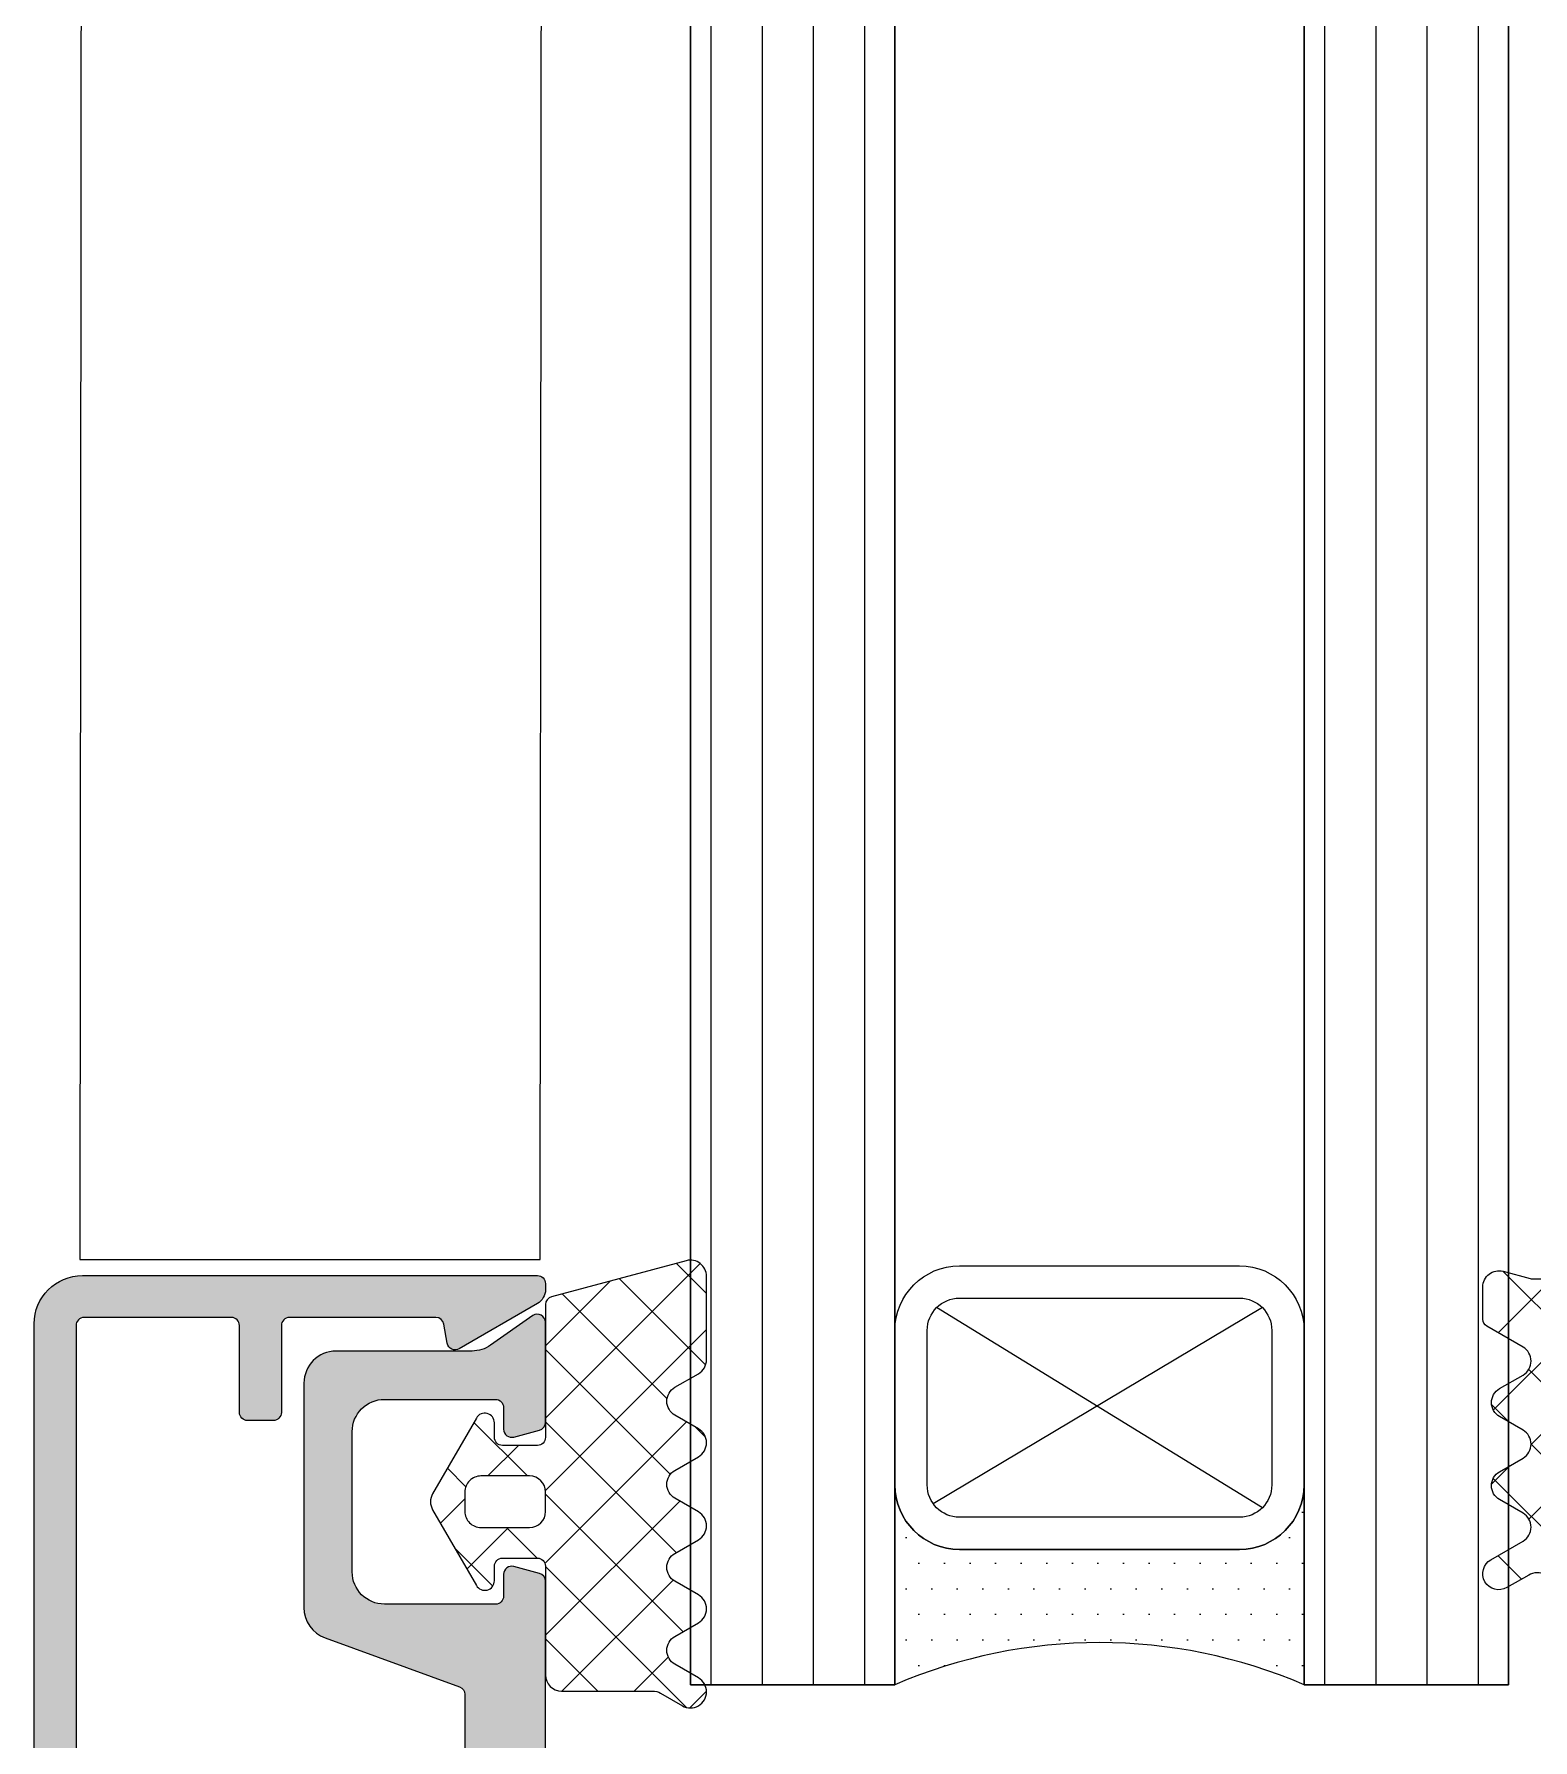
# Model space of a CAD drawing. Header units: millimetres. Extents: x -17234 to -8874, y -2869 to 1211.
# Drawn here: x -12219.4 to -12172.8, y -633 to -580 of the extents above; entities that cross this region are included whole.
import ezdxf

# ---------------------------------------------------------------- set-up
doc = ezdxf.new("R2010")
doc.units = ezdxf.units.MM
doc.linetypes.add('ACAD_ISO07W100', pattern=[3, 0, -3])
doc.layers.get('Defpoints').update_dxf_attribs({"linetype": 'ACAD_ISO07W100', "true_color": 0x105689})
for name, color, linetype in [('Gasket EPDM', 32, 'Continuous'), ('Gasket Silicone', 20, 'Continuous'), ('Glass', 4, 'Continuous'), ('Profile', 1, 'Continuous'), ('Profile View', 9, 'Continuous')]:
    doc.layers.add(name, color=color, linetype=linetype)

# ---------------------------------------------------------------- blocks, each defined once
blk = doc.blocks.new('*U81')
at = {"layer": 'Glass', "ltscale": 0.5}
h = blk.add_hatch(dxfattribs=at)
h.set_pattern_fill('ANSI31', color=5, scale=0.5, angle=45)
h.set_pattern_definition([(90, (0, 112.6028791453946), (-1.5875, 3.33066907387547e-16), [])])
h.paths.add_polyline_path([(0, 187.6028791453946), (6.349999999999909, 187.6028791453946), (6.349999999999909, 0), (0, 0)])
h.paths.add_polyline_path([(25.39999999999986, 0), (19.04999999999995, 0), (19.04999999999995, 187.6028791453946), (25.39999999999986, 187.6028791453946)])
at = {"layer": 'Glass'}
h = blk.add_hatch(dxfattribs=at)
h.set_pattern_fill('DOTS', color=9, scale=0.5)
h.set_pattern_definition([(0, (-1613.788650515187, -1630.791331682484), (0.396875, 0.79375), [0, -0.79375])])
h.paths.add_polyline_path([(17.04999999999995, 4.199999999999999), (8.349999999999909, 4.199999999999999, -0.414213562373095), (6.349999999999909, 6.199999999999998), (6.349999999999909, -1.77635683940025e-15, -0.2058701850370426), (19.04999999999995, -1.77635683940025e-15), (19.04999999999995, 6.199999999999999, -0.4142135623730951)])
at = {"layer": 'Defpoints', "linetype": 'ByBlock', "ltscale": 0.5}
for points in [[(0, 187.6028791453946), (6.349999999999909, 187.6028791453946), (6.349999999999909, 0), (0, 0)], [(25.39999999999986, 0), (19.04999999999995, 0), (19.04999999999995, 187.6028791453946), (25.39999999999986, 187.6028791453946)]]:
    blk.add_lwpolyline(points, close=True, dxfattribs=at)
at = {"layer": 'Glass'}
for points in [[(0, 187.6028791453946), (0, 0), (6.349999999999909, 0), (6.349999999999909, 187.6028791453946)], [(19.04999999999995, 187.6028791453946), (19.04999999999995, 0), (25.39999999999986, 0), (25.39999999999986, 187.6028791453946)]]:
    blk.add_lwpolyline(points, dxfattribs=at)
at = {"layer": 'Glass', "color": 3}
for points in [[(19.04999999999995, 6.199999999999999), (19.04999999999995, 11, 0.4142135623730951), (17.04999999999995, 13), (8.349999999999909, 13, 0.4142135623730951), (6.349999999999909, 11), (6.349999999999909, 6.199999999999999, 0.4142135623730951), (8.349999999999909, 4.199999999999999), (17.04999999999995, 4.199999999999999, 0.4142135623730951)], [(18.04999999999995, 6.199999999999999), (18.04999999999995, 11, 0.414213562373095), (17.04999999999995, 12), (8.349999999999909, 12, 0.414213562373095), (7.349999999999909, 11), (7.349999999999909, 6.199999999999999, 0.414213562373095), (8.349999999999909, 5.199999999999999), (17.04999999999995, 5.199999999999999, 0.414213562373095)]]:
    blk.add_lwpolyline(points, format="xyb", close=True, dxfattribs=at)
at = {"layer": 'Glass', "color": 9}
for points in [[(7.64289321881347, 5.49289321881356), (17.75710678118639, 11.70710678118667)], [(7.64289321881347, 11.70710678118644), (17.86423487550928, 5.619464413231707)]]:
    blk.add_lwpolyline(points, dxfattribs=at)
blk.add_lwpolyline([(6.349999999999909, 0, -0.2058701850370426), (19.04999999999995, 0), (19.04999999999995, 6.199999999999999, -0.4142135623730951), (17.04999999999995, 4.199999999999999), (8.349999999999909, 4.199999999999999, -0.4142135623730951), (6.349999999999909, 6.199999999999998)], format="xyb", close=True, dxfattribs=at)
blk = doc.blocks.new('EGG - 01')
at = {"layer": 'Gasket EPDM', "ltscale": 0.5}
h = blk.add_hatch(dxfattribs=at)
h.set_pattern_fill('ANSI37', color=5, scale=0.5, style=0)
h.set_pattern_definition([(45, (16931.76398021643, 552.2421061978254), (-1.122532015133644, 1.122532015133644), []), (135, (16931.76398021643, 552.2421061978254), (-1.122532015133644, -1.122532015133644), [])])
edge = h.paths.add_edge_path()
edge.add_arc((7.003679740504693, -0.746193317245968), 0.4999999999998441, 299.9999999999973, 420.0000000000027)
edge.add_line((7.253679740504595, -0.3131806153538719), (6.521628932947351, 0.1094691154501106))
edge.add_arc((6.77162893294786, 0.5424818173420363), 0.5000000000000001, 120.0000000000673, 239.9999999999327, ccw=False)
edge.add_line((6.521628932947351, 0.9754945192339619), (7.253679740504595, 1.398144250037944))
edge.add_arc((7.00367974050448, 1.831156951930097), 0.4999999999999998, 300.0000000000152, 419.9999999999848)
edge.add_line((7.253679740504595, 2.26416965382225), (6.521628932947351, 2.686819384626006))
edge.add_arc((6.77162893294786, 3.119832086517931), 0.5000000000000001, 120.0000000000673, 239.9999999999327, ccw=False)
edge.add_line((6.521628932947351, 3.552844788409857), (7.25367974051187, 3.975494519217818))
edge.add_arc((7.00367974051187, 4.408507221110038), 0.5000000000000002, 299.9999999999999, 359.9999999999793)
edge.add_line((7.50367974051187, 4.408507221109858), (7.50367974051187, 7.001122055274095))
edge.add_arc((7.003679740510961, 7.001122055273398), 0.5000000000009095, 7.989553359821821e-11, 105.0000000000745)
edge.add_line((6.874270217958838, 7.484084968418642), (2.688974979217164, 6.362638489112896))
edge.add_arc((2.753679740493602, 6.121157032540927), 0.249999999999921, 105.0000000001964, 180.0000000002782)
edge.add_line((2.503679740493681, 6.121157032539713), (2.503679740493681, 1.999999999999318))
edge.add_arc((2.253679740491407, 2.000000000000682), 0.2500000000022737, 269.99999999968736, 359.99999999968736, ccw=False)
edge.add_line((2.253679740490043, 1.749999999998408), (1.167927419020998, 1.749999999998408))
edge.add_arc((1.167927419020998, 1.999999999998408), 0.25, 180, 270, ccw=False)
edge.add_line((0.9179274190209981, 1.999999999998408), (0.9179274190209981, 2.449999999998681))
edge.add_arc((0.6179274190208797, 2.449999999998458), 0.3000000000001184, 4.257702533584149e-11, 149.9999999999438)
edge.add_line((0.3581197978855926, 2.599999999998772), (-0.9986533347109798, 0.2499999999984084))
edge.add_arc((-0.5656406328201353, -6.821210263296962e-13), 0.4999999999983546, 150.0000000000115, 209.9999999999885)
edge.add_line((-0.9986533347109798, -0.2499999999997726), (0.3581197978855926, -2.600000000001955))
edge.add_arc((0.6179274190208797, -2.450000000001642), 0.3000000000001184, 210.0000000000561, 359.9999999999574)
edge.add_line((0.9179274190209981, -2.450000000001864), (0.9179274190209981, -2.000000000001592))
edge.add_arc((1.167927419020998, -2.000000000001592), 0.25, 90, 180, ccw=False)
edge.add_line((1.167927419020998, -1.750000000001592), (2.253679740490043, -1.750000000001592))
edge.add_arc((2.253679740491748, -2.000000000003524), 0.2500000000019327, 3.3867308957269415e-10, 90.00000000039091, ccw=False)
edge.add_line((2.503679740493681, -2.000000000002046), (2.503679740493681, -5.37645785702091))
edge.add_arc((3.003679740493681, -5.37645785702091), 0.5, 180, 270)
edge.add_line((3.003679740493681, -5.87645785702091), (5.827380753220496, -5.87645785702091))
edge.add_arc((5.827380753220381, -6.37645785702091), 0.5, 59.99999999998482, 89.99999999998693, ccw=False)
edge.add_line((6.077380753220496, -5.943445155128757), (6.753679740504595, -6.333906557489399))
edge.add_arc((7.003679740504595, -5.900893855597587), 0.4999999999996472, 239.9999999999766, 419.9999999999766)
edge.add_line((7.253679740504595, -5.467881153705775), (6.521628932947351, -5.045231422901793))
edge.add_arc((6.77162893294786, -4.612218721009867), 0.5000000000000001, 120.0000000000673, 239.9999999999327, ccw=False)
edge.add_line((6.521628932947351, -4.179206019117942), (7.253679740504595, -3.756556288313959))
edge.add_arc((7.00367974050448, -3.323543586421806), 0.4999999999999998, 300.0000000000152, 419.9999999999848)
edge.add_line((7.253679740504595, -2.890530884529653), (6.521628932947351, -2.467881153725898))
edge.add_arc((6.77162893294786, -2.034868451833972), 0.5000000000000001, 120.0000000000673, 239.9999999999327, ccw=False)
edge.add_line((6.521628932947351, -1.601855749942047), (7.253679740504595, -1.179206019138064))
edge = h.paths.add_edge_path(flags=16)
edge.add_arc((0.4999999999998689, -0.3000018669307739), 0.4999999999998689, 179.999999999985, 270.000000000015)
edge.add_line((0.5, -0.8000018669306428), (2.009099999995669, -0.8000018669288238))
edge.add_arc((2.009099999995215, -0.3000018669283691), 0.5000000000004547, 270.0000000000521, 359.9999999997916)
edge.add_line((2.509099999995669, -0.300001866930188), (2.509099999995669, 0.300001866930188))
edge.add_arc((2.009099999996124, 0.3000018669292785), 0.4999999999995453, 1.042204158022913e-10, 90.00000000005213)
edge.add_line((2.009099999995669, 0.8000018669288238), (0.5, 0.8000018669306428))
edge.add_arc((0.4999999999998689, 0.3000018669307739), 0.4999999999998689, 89.99999999998498, 180.000000000015)
edge.add_line((0, 0.3000018669306428), (0, -0.3000018669306428))
for points in [[(7.253679740504595, -1.179206019138064, 0.5773502691896574), (7.253679740504595, -0.3131806153538719), (6.521628932947351, 0.1094691154501106, -0.5773502691888426), (6.521628932947351, 0.9754945192339619), (7.253679740504595, 1.398144250037944, 0.577350269189449), (7.253679740504595, 2.26416965382225), (6.521628932947351, 2.686819384626006, -0.5773502691888426), (6.521628932947351, 3.552844788409857), (7.25367974051187, 3.975494519217818, 0.2679491924310263), (7.50367974051187, 4.408507221109858), (7.50367974051187, 7.001122055274095, 0.4931454260312742), (6.874270217958838, 7.484084968418642), (2.688974979217164, 6.362638489112896, 0.3394542588637746), (2.503679740493681, 6.121157032539713), (2.503679740493681, 1.999999999999318, -0.414213562373095), (2.253679740490043, 1.749999999998408), (1.167927419020998, 1.749999999998408, -0.4142135623730951), (0.9179274190209981, 1.999999999998408), (0.9179274190209981, 2.449999999998681, 0.7673269879782757), (0.3581197978855926, 2.599999999998772), (-0.9986533347109798, 0.2499999999984084, 0.2679491924310153), (-0.9986533347109798, -0.2499999999997726), (0.3581197978855926, -2.600000000001955, 0.7673269879782757), (0.9179274190209981, -2.450000000001864), (0.9179274190209981, -2.000000000001592, -0.4142135623730951), (1.167927419020998, -1.750000000001592), (2.253679740490043, -1.750000000001592, -0.4142135623733614), (2.503679740493681, -2.000000000002046), (2.503679740493681, -5.37645785702091, 0.414213562373095), (3.003679740493681, -5.87645785702091), (5.827380753220496, -5.87645785702091, -0.1316524975874049), (6.077380753220496, -5.943445155128757), (6.753679740504595, -6.333906557489399, 1), (7.253679740504595, -5.467881153705775), (6.521628932947351, -5.045231422901793, -0.5773502691888426), (6.521628932947351, -4.179206019117942), (7.253679740504595, -3.756556288313959, 0.577350269189449), (7.253679740504595, -2.890530884529653), (6.521628932947351, -2.467881153725898, -0.5773502691888426), (6.521628932947351, -1.601855749942047)], [(0, -0.3000018669306428, 0.4142135623732486), (0.5, -0.8000018669306428), (2.009099999995669, -0.8000018669288238, 0.4142135623717632), (2.509099999995669, -0.300001866930188), (2.509099999995669, 0.300001866930188, 0.4142135623728287), (2.009099999995669, 0.8000018669288238), (0.5, 0.8000018669306428, 0.4142135623732486), (0, 0.3000018669306428)]]:
    blk.add_lwpolyline(points, format="xyb", close=True, dxfattribs=at)
blk = doc.blocks.new('GG - 01')
at = {"layer": 'Gasket EPDM', "ltscale": 0.5}
h = blk.add_hatch(dxfattribs=at)
h.set_pattern_fill('ANSI37', color=5, scale=0.5, style=0)
h.set_pattern_definition([(45, (16923.13597728441, 487.5036104391235), (-1.122532015133644, 1.122532015133644), []), (135, (16923.13597728441, 487.5036104391235), (-1.122532015133644, -1.122532015133644), [])])
edge = h.paths.add_edge_path(flags=16)
edge.add_arc((-2.456698961395585, -4.827477994350676), 0.999999999999698, -90.00000000001728, 1.7280399333685637e-11, ccw=False)
edge.add_line((-2.456698961395887, -5.827477994350375), (-4.465798961398832, -5.827477994349238))
edge.add_arc((-4.465798961398537, -4.827477994348943), 1.000000000000295, 180.0000000000169, 269.9999999999831, ccw=False)
edge.add_line((-5.465798961398832, -4.827477994349238), (-5.465798961398832, -3.800001866927573))
edge.add_arc((-4.465798961398537, -3.800001866927868), 1.000000000000295, 90.00000000001688, 179.9999999999831, ccw=False)
edge.add_line((-4.465798961398832, -2.800001866927573), (-2.456698961395887, -2.800001866926436))
edge.add_arc((-2.456698961395585, -3.800001866926134), 0.999999999999698, -1.7280399333685637e-11, 90.00000000001728, ccw=False)
edge.add_line((-1.456698961395887, -3.800001866926436), (-1.456698961395887, -4.827477994350375))
edge = h.paths.add_edge_path()
edge.add_arc((-8.000000000000213, -7.458536453019235), 0.4999999999999999, 300.0000000000282, 419.9999999999718)
edge.add_line((-7.75, -7.025523751127139), (-8.482050807557243, -6.602874020323156))
edge.add_arc((-8.232050807556735, -6.169861318431231), 0.4999999999999997, 120.00000000006719, 239.9999999999328, ccw=False)
edge.add_line((-8.482050807557243, -5.736848616539305), (-7.75, -5.314198885735323))
edge.add_arc((-8.000000000000115, -4.88118618384317), 0.5000000000000003, 300.0000000000152, 419.9999999999848)
edge.add_line((-7.75, -4.448173481951017), (-8.482050807557243, -4.025523751147261))
edge.add_arc((-8.232050807556735, -3.592511049255336), 0.4999999999999997, 120.00000000006719, 239.9999999999328, ccw=False)
edge.add_line((-8.482050807557243, -3.15949834736341), (-7.75, -2.736848616559428))
edge.add_arc((-8.00000000000031, -2.303835914667388), 0.4999999999999996, 300.0000000000412, 419.9999999999588)
edge.add_line((-7.75, -1.870823212775349), (-8.874999999989086, -1.221304159940132))
edge.add_arc((-8.749999999989212, -1.004797808994095), 0.249999999999874, 180.0000000006814, 240.0000000000167, ccw=False)
edge.add_line((-8.999999999989086, -1.004797808997068), (-9, 0.0003111022266466534))
edge.add_arc((-8.499999999999089, 0.0003111022268556529), 0.5000000000009113, 74.99999999992588, 179.9999999999197, ccw=False)
edge.add_line((-8.370590477446967, 0.4832740153721033), (-7.531791636873095, 0.2585185434287496))
edge.add_arc((-7.467086875598413, 0.4999999999906641), 0.2499999999897547, 254.999999999596, 269.9999999995868)
edge.add_line((-7.467086875600216, 0.2500000000009095), (-1.90517973669921, 0.2500000000009095))
edge.add_arc((-1.90517973669921, 9.09508579560736e-13), 0.25, 0, 90, ccw=False)
edge.add_line((-1.65517973669921, 9.094947017729282e-13), (-1.65517973669921, -1.355333104784677))
edge.add_arc((-1.555179736698301, -1.355333104786262), 0.1000000000009096, 179.9999999990918, 350.0000000009825)
edge.add_line((-1.456698961395887, -1.372697922551424), (-1.24342759702995, -0.16317591116524))
edge.add_arc((-0.7510237205223182, -0.2500000000009916), 0.500000000001901, 89.99999999980389, 169.9999999997724, ccw=False)
edge.add_line((-0.7510237205206067, 0.2500000000009095), (-0.249999999992724, 0.2500000000009095))
edge.add_arc((-0.2499999999972147, 3.694822225952521e-12), 0.2499999999972147, -8.46796410769457e-10, 89.9999999989708, ccw=False)
edge.add_line((0, 0), (0, -2.248338335070002))
edge.add_arc((0.25, -2.248338335070002), 0.25, 180, 270)
edge.add_line((0.25, -2.498338335070002), (1.202190357260406, -2.498338335070002))
edge.add_arc((1.203502841082234, -2.240432973307411), 0.2579087013647964, 269.7084235318334, 358.243507031785)
edge.add_line((1.461290357256075, -2.248338335070002), (1.461290357256075, -1.79833833506973))
edge.add_arc((1.761290357258013, -1.79833833507044), 0.3000000000019374, 29.99999999996311, 179.9999999998644, ccw=False)
edge.add_line((2.021097978395119, -1.648338335069639), (3.119023930419644, -3.550001866927232))
edge.add_arc((2.686011228527425, -3.800001866927232), 0.4999999999999999, -30.000000000000114, 30.000000000000114, ccw=False)
edge.add_line((3.119023930419644, -4.050001866927232), (2.021097978395119, -5.951665398784371))
edge.add_arc((1.761290357258013, -5.80166539878357), 0.3000000000019375, 180.0000000001357, 330.0000000000369, ccw=False)
edge.add_line((1.461290357256075, -5.80166539878428), (1.461290357256075, -5.351665398784007))
edge.add_arc((1.203502841082234, -5.359570760546599), 0.2579087013647965, 1.756492968214997, 90.29157646816661)
edge.add_line((1.202190357260406, -5.101665398784007), (0.25, -5.101665398784007))
edge.add_arc((0.25, -5.351665398784007), 0.25, 90, 180)
edge.add_line((0, -5.351665398784007), (7.275957614183426e-12, -8.627476127416458))
edge.add_arc((-0.2499999999935199, -8.627476127416458), 0.2500000000007958, -89.99999999981759, 0, ccw=False)
edge.add_line((-0.249999999992724, -8.877476127417253), (-0.7510237205206067, -8.877476127417253))
edge.add_arc((-0.7510237205223182, -8.377476127415353), 0.5000000000019007, 190.0000000002276, 270.0000000001961, ccw=False)
edge.add_line((-1.24342759702995, -8.464300216251104), (-1.456698961395887, -7.25477820486492))
edge.add_arc((-1.555179736698301, -7.272143022630082), 0.1000000000009094, 9.999999999017358, 180.0000000009084)
edge.add_line((-1.65517973669921, -7.272143022631667), (-1.65517973669921, -8.627476127417253))
edge.add_arc((-1.90517973669921, -8.627476127417253), 0.25, -90, 0, ccw=False)
edge.add_line((-1.90517973669921, -8.877476127417253), (-5.099999999987631, -8.877476127417253))
edge.add_arc((-5.099999999987631, -9.377476127417253), 0.5, 90, 180.000000000013)
edge.add_line((-5.599999999987631, -9.377476127417367), (-5.599999999983993, -16.30817414006583))
edge.add_arc((-7.799999999985766, -16.30817414006576), 2.200000000001773, 300.0000000000704, 359.99999999999824, ccw=False)
edge.add_line((-6.699999999982538, -18.21343002839171), (-7.576738509371353, -18.71961524279709))
edge.add_arc((-7.876738509374263, -18.20000000052278), 0.6000000000046156, 120.0000000000664, 300.00000000006645, ccw=False)
edge.add_line((-8.176738509377174, -17.68038475824847), (-7.299999999995634, -17.17419954384854))
edge.add_arc((-7.799999999995978, -16.30817414006391), 1.000000000000343, 300.0000000000114, 359.999999999942)
edge.add_line((-6.799999999995634, -16.30817414006492), (-6.799999999995634, -9.377476127417594))
edge.add_arc((-7.299999999995634, -9.377476127417253), 0.5, 359.9999999999609, 450)
edge.add_line((-7.299999999995634, -8.877476127417253), (-7.323701012715901, -8.877476127417253))
edge.add_arc((-7.323701012715786, -9.377476127417253), 0.5, 90.00000000001312, 120.0000000000152)
edge.add_line((-7.573701012715901, -8.9444634255251), (-8.25, -9.334924827885743))
edge.add_arc((-8.499999999998181, -8.901912125993249), 0.4999999999993284, 119.99999999980369, 299.9999999998037, ccw=False)
edge.add_line((-8.749999999996362, -8.468899424100755), (-7.75, -7.891549154911331))
edge = h.paths.add_edge_path(flags=16)
edge.add_arc((1.620370595716071, -4.100003733857324), 0.499999999999869, -90.00000000001512, 1.5120349416974932e-11, ccw=False)
edge.add_line((1.62037059571594, -4.600003733857193), (0.1112705957129947, -4.600003733855374))
edge.add_arc((0.1112705957134494, -4.100003733854919), 0.5000000000004547, 180.0000000002084, 269.9999999999479, ccw=False)
edge.add_line((-0.3887294042870053, -4.100003733856738), (-0.3887294042870053, -3.499999999996362))
edge.add_arc((0.1112705957125399, -3.499999999997272), 0.4999999999995453, 89.99999999994787, 179.9999999998958, ccw=False)
edge.add_line((0.1112705957129947, -2.999999999997726), (1.62037059571594, -2.999999999995907))
edge.add_arc((1.620370595716071, -3.499999999995776), 0.499999999999869, -1.5006662579253316e-11, 90.000000000015, ccw=False)
edge.add_line((2.12037059571594, -3.499999999995907), (2.12037059571594, -4.100003733857193))
blk.add_lwpolyline([(-7.75, -7.891549154911331, 0.5773502691892974), (-7.75, -7.025523751127139), (-8.482050807557243, -6.602874020323156, -0.5773502691888426), (-8.482050807557243, -5.736848616539305), (-7.75, -5.314198885735323, 0.577350269189449), (-7.75, -4.448173481951017), (-8.482050807557243, -4.025523751147261, -0.5773502691888426), (-8.482050807557243, -3.15949834736341), (-7.75, -2.736848616559428, 0.5773502691891458), (-7.75, -1.870823212775349), (-8.874999999989086, -1.221304159940132, -0.2679491924280138), (-8.999999999989086, -1.004797808997068), (-9, 0.0003111022266466534), (-9, 0.0003111022275561481, -0.4931454260312705), (-8.370590477446967, 0.4832740153721033), (-7.531791636873095, 0.2585185434287496, 0.06554346281519802), (-7.467086875600216, 0.2500000000009095), (-1.90517973669921, 0.2500000000009095, -0.4142135623730951), (-1.65517973669921, 9.094947017729282e-13), (-1.65517973669921, -1.355333104784677, 0.9163311740325999), (-1.456698961395887, -1.372697922551424), (-1.24342759702995, -0.16317591116524, -0.3639702342660466), (-0.7510237205206067, 0.2500000000009095), (-0.249999999992724, 0.2500000000009095, -0.4142135623721627), (0, 0), (0, -2.248338335070002, 0.4142135623730951), (0.25, -2.498338335070002), (1.202190357260406, -2.498338335070002, 0.4067446540325116), (1.461290357256075, -2.248338335070002), (1.461290357256075, -1.79833833506973, -0.7673269879782757), (2.021097978395119, -1.648338335069639), (3.119023930419644, -3.550001866927232, -0.2679491924311227), (3.119023930419644, -4.050001866927232), (2.021097978395119, -5.951665398784371, -0.7673269879782757), (1.461290357256075, -5.80166539878428), (1.461290357256075, -5.351665398784007, 0.4067446540325116), (1.202190357260406, -5.101665398784007), (0.25, -5.101665398784007, 0.4142135623730951), (0, -5.351665398784007), (7.275957614183426e-12, -8.627476127416458, -0.4142135623721627), (-0.249999999992724, -8.877476127417253), (-0.7510237205206067, -8.877476127417253, -0.3639702342660466), (-1.24342759702995, -8.464300216251104), (-1.456698961395887, -7.25477820486492, 0.9163311740325999), (-1.65517973669921, -7.272143022631667), (-1.65517973669921, -8.627476127417253, -0.4142135623730951), (-1.90517973669921, -8.877476127417253), (-5.099999999987631, -8.877476127417253, 0.4142135623731616), (-5.599999999987631, -9.377476127417367), (-5.599999999983993, -16.30817414006583, -0.2679491924307854), (-6.699999999982538, -18.21343002839171), (-7.576738509371353, -18.71961524279709, -0.9999999999999997), (-8.176738509377174, -17.68038475824847), (-7.299999999995634, -17.17419954384854, 0.2679491924307981), (-6.799999999995634, -16.30817414006492), (-6.799999999995634, -9.377476127417594, 0.4142135623732949), (-7.299999999995634, -8.877476127417253), (-7.323701012715901, -8.877476127417253, 0.1316524975874049), (-7.573701012715901, -8.9444634255251), (-8.25, -9.334924827885743, -1), (-8.749999999996362, -8.468899424100755), (-8.749999999996362, -8.468899424100755), (-7.75, -7.891549154911331, 0.2679491924311227)], format="xyb", dxfattribs=at)
for points in [[(-1.456698961395887, -4.827477994350375, -0.4142135623732719), (-2.456698961395887, -5.827477994350375), (-4.465798961398832, -5.827477994349238, -0.4142135623729226), (-5.465798961398832, -4.827477994349238), (-5.465798961398832, -3.800001866927573, -0.4142135623729225), (-4.465798961398832, -2.800001866927573), (-2.456698961395887, -2.800001866926436, -0.4142135623732719), (-1.456698961395887, -3.800001866926436)], [(2.12037059571594, -4.100003733857193, -0.4142135623732486), (1.62037059571594, -4.600003733857193), (0.1112705957129947, -4.600003733855374, -0.4142135623717632), (-0.3887294042870053, -4.100003733856738), (-0.3887294042870053, -3.499999999996362, -0.4142135623728287), (0.1112705957129947, -2.999999999997726), (1.62037059571594, -2.999999999995907, -0.4142135623732486), (2.12037059571594, -3.499999999995907)]]:
    blk.add_lwpolyline(points, format="xyb", close=True, dxfattribs=at)

msp = doc.modelspace()

# ---------------------------------------------------------------- hatches: boundary and pattern name
at = {"layer": 'Gasket Silicone', "ltscale": 0.5}
h = msp.add_hatch(color=1, dxfattribs=at)
h.dxf.hatch_style = 1
edge = h.paths.add_edge_path()
edge.add_arc((-12155.35405497906, -708.2106841223066), 0.25, 224.9999999997789, 269.9999999995831, ccw=False)
edge.add_line((-12155.53083167435, -708.3874608176033), (-12219.30157814924, -644.6167143427318))
edge.add_arc((-12219.12480145394, -644.4399376474347), 0.2500000000013284, 179.9999999998697, 224.9999999998526, ccw=False)
edge.add_line((-12219.37480145394, -644.4399376474341), (-12219.37480145387, -620.0639285648685))
edge.add_arc((-12217.87480145387, -620.063928564874), 1.500000000001819, 89.99999999986107, 179.9999999997916, ccw=False)
edge.add_line((-12217.87480145387, -618.5639285648704), (-12203.74980145385, -618.5639285649086))
edge.add_arc((-12203.74980145385, -618.8139285649086), 0.25, 0, 90, ccw=False)
edge.add_line((-12203.49980145385, -618.8139285649086), (-12203.49980145385, -618.9992390675816))
edge.add_arc((-12203.99980145385, -618.9992390675803), 0.5, 299.999999999706, 359.9999999998567, ccw=False)
edge.add_line((-12203.74980145385, -619.4322517694745), (-12206.1803359755, -620.8355215298125))
edge.add_arc((-12206.3053359755, -620.6190151788661), 0.2499999999993079, 189.9999999997609, 299.9999999996102, ccw=False)
edge.add_line((-12206.55153791375, -620.6624272232821), (-12206.65590774082, -620.0705165204836))
edge.add_arc((-12206.90210967907, -620.1139285649), 0.2499999999997481, 9.999999999935962, 90)
edge.add_line((-12206.90210967907, -619.8639285649006), (-12211.44980145386, -619.8639285648878))
edge.add_arc((-12211.44980145386, -620.1139285648879), 0.2500000000001137, 90, 179.9999999999739)
edge.add_line((-12211.69980145386, -620.1139285648878), (-12211.69980145387, -622.8139285648867))
edge.add_arc((-12211.94980145387, -622.813928564887), 0.25, -90, 5.212541509536095e-11, ccw=False)
edge.add_line((-12211.94980145387, -623.0639285648867), (-12212.74980145387, -623.0639285648831))
edge.add_arc((-12212.74980145387, -622.813928564883), 0.2500000000001137, 180.0000000000261, 270, ccw=False)
edge.add_line((-12212.99980145387, -622.8139285648831), (-12212.99980145386, -620.1139285648824))
edge.add_arc((-12213.24980145386, -620.1139285648835), 0.25, 2.605510395054913e-10, 90)
edge.add_line((-12213.24980145386, -619.8639285648842), (-12217.82480145387, -619.8639285648733))
edge.add_arc((-12217.82480145388, -620.1139285648724), 0.2499999999990905, 89.99999999958312, 179.9999999997916)
edge.add_line((-12218.07480145387, -620.1139285648715), (-12218.07480145392, -643.9014600163628))
edge.add_arc((-12217.82480145392, -643.9014600163626), 0.25, 180.0000000000261, 225.000000000129)
edge.add_line((-12218.00157814921, -644.0782367116597), (-12204.81103172901, -657.2687831318583))
edge.add_arc((-12204.45747833842, -656.9152297412647), 0.5000000000008883, 224.9999999999447, 314.9999999999632)
edge.add_line((-12204.10392494783, -657.2687831318576), (-12196.44949238339, -649.6143505674183))
edge.add_arc((-12196.2727156881, -649.7911272627146), 0.2499999999993991, 45, 135, ccw=False)
edge.add_line((-12196.0959389928, -649.6143505674165), (-12195.96490467973, -649.7453848804828))
edge.add_arc((-12196.31845807033, -650.0989382710765), 0.4999999999996825, -15.000000000084412, 45.000000000101295, ccw=False)
edge.add_line((-12195.83549515718, -650.2283477936282), (-12196.56188103597, -652.9392567991647))
edge.add_arc((-12196.80336249254, -652.8745520378901), 0.2500000000001747, 235.0000000001958, 345.00000000025904, ccw=False)
edge.add_line((-12196.94675660163, -653.0793400489631), (-12197.43910128591, -652.7345965896304))
edge.add_arc((-12197.58249539499, -652.9393846007016), 0.2499999999998634, 54.99999999961522, 134.9999999997237)
edge.add_line((-12197.75927209029, -652.7626079054037), (-12203.36146282758, -658.364798642703))
edge.add_arc((-12203.18468613228, -658.5415753379996), 0.2499999999996403, 134.9999999999447, 225.0000000000553)
edge.add_line((-12203.36146282758, -658.7183520332961), (-12169.63246936498, -692.447345495891))
edge.add_arc((-12169.45569266968, -692.2705688005939), 0.2500000000000422, 225.0000000001474, 314.9999999999079)
edge.add_line((-12169.27891597439, -692.4473454958907), (-12163.67672523707, -686.8451547585657))
edge.add_arc((-12163.85350193236, -686.6683780632679), 0.2500000000005245, 314.999999999742, 394.999999999832)
edge.add_line((-12163.64871392129, -686.5249839541805), (-12163.99345738062, -686.0326392699019))
edge.add_arc((-12163.78866936955, -685.8892451608134), 0.2499999999996305, 105.000000000243, 215.0000000002631, ccw=False)
edge.add_line((-12163.85337413083, -685.6477637042419), (-12161.14246512529, -684.9213778254518))
edge.add_arc((-12161.01305560274, -685.4043407385979), 0.5000000000023697, 45.00000000034089, 105.00000000035331, ccw=False)
edge.add_line((-12160.65950221215, -685.0507873480012), (-12160.52846789908, -685.1818216610675))
edge.add_arc((-12160.70524459438, -685.3585983563637), 0.2499999999993991, -44.999999999999886, 45, ccw=False)
edge.add_line((-12160.52846789908, -685.5353750516599), (-12168.35967715885, -693.3665843114334))
edge.add_arc((-12168.18290046355, -693.5433610067299), 0.2499999999996403, 134.9999999999447, 225.0000000000553)
edge.add_line((-12168.35967715885, -693.7201377020265), (-12154.99235404327, -707.0874608176023))
edge.add_arc((-12154.81557734797, -706.9106841223061), 0.2500000000006853, 224.9999999997052, 269.9999999995831)
edge.add_line((-12154.81557734797, -707.1606841223061), (-12131.02804589661, -707.1606841222831))
edge.add_arc((-12131.02804589661, -706.9106841222831), 0.25, 270, 360)
edge.add_line((-12130.77804589661, -706.9106841222831), (-12130.77804589662, -702.3356841222665))
edge.add_arc((-12131.02804589662, -702.3356841222658), 0.25, 359.9999999998437, 449.9999999995831)
edge.add_line((-12131.02804589661, -702.0856841222665), (-12133.72804589661, -702.0856841222683))
edge.add_arc((-12133.72804589661, -701.8356841222682), 0.2500000000001137, 180.0000000000261, 270, ccw=False)
edge.add_line((-12133.97804589661, -701.8356841222683), (-12133.97804589662, -701.035684122269))
edge.add_arc((-12133.72804589662, -701.0356841222688), 0.25, 90, 180.0000000000521, ccw=False)
edge.add_line((-12133.72804589662, -700.785684122269), (-12131.02804589662, -700.7856841222672))
edge.add_arc((-12131.02804589662, -700.5356841222671), 0.2500000000001137, 270, 359.999999999974)
edge.add_line((-12130.77804589662, -700.5356841222672), (-12130.77804589662, -695.9879923474834))
edge.add_arc((-12131.02804589662, -695.9879923474831), 0.25, 359.9999999999218, 439.9999999999221)
edge.add_line((-12130.9846338522, -695.7417904092306), (-12131.576544555, -695.6374205821592))
edge.add_arc((-12131.53313251059, -695.391218643906), 0.2499999999998668, 150.0000000000053, 260.00000000035993, ccw=False)
edge.add_line((-12131.74963886153, -695.2662186439063), (-12130.34636910119, -692.8356841222628))
edge.add_arc((-12129.9133563993, -693.0856841222626), 0.500000000000518, 90, 150.0000000000644, ccw=False)
edge.add_line((-12129.9133563993, -692.585684122261), (-12129.72804589662, -692.585684122261))
edge.add_arc((-12129.72804589662, -692.835684122261), 0.25, 0, 90, ccw=False)
edge.add_line((-12129.47804589662, -692.835684122261), (-12129.47804589661, -706.9606841222806))
edge.add_arc((-12130.97804589661, -706.9606841222815), 1.5, -90, 3.467448550509289e-11, ccw=False)
edge.add_line((-12130.97804589661, -708.4606841222824), (-12155.35405497906, -708.4606841223066))
h = msp.add_hatch(color=1, dxfattribs=at)
h.dxf.hatch_style = 1
edge = h.paths.add_edge_path()
edge.add_line((-12167.36874331761, -688.3132149407019), (-12164.3429926401, -686.9022842281192))
edge.add_arc((-12164.55430177097, -686.449130334602), 0.5000000000000574, 295.00000000032, 395.0000000000689)
edge.add_line((-12164.14472574883, -686.1623421164259), (-12164.1643373209, -686.1343338888546))
edge.add_arc((-12163.75476129875, -685.8475456706825), 0.5000000000009271, 114.99999999983211, 214.9999999994456, ccw=False)
edge.add_line((-12163.96607042962, -685.394391777163), (-12161.15312159477, -684.0826921934839))
edge.add_arc((-12161.04746702933, -684.3092691402429), 0.2500000000000049, 45.00000000068172, 115.0000000000926, ccw=False)
edge.add_line((-12160.87069033404, -684.1324924449443), (-12149.9907219611, -695.0124608175713))
edge.add_arc((-12149.81394526581, -694.8356841222724), 0.2500000000000422, 225.0000000007369, 270)
edge.add_line((-12149.81394526581, -695.0856841222724), (-12146.45304589664, -695.0856841222682))
edge.add_line((-12146.45304589664, -695.0856841222682), (-12146.20304589665, -694.83568412227))
edge.add_line((-12146.20304589665, -694.83568412227), (-12145.95304589664, -695.0856841222682))
edge.add_line((-12145.95304589664, -695.0856841222682), (-12142.47942296673, -695.0856841222645))
edge.add_arc((-12142.47942296673, -695.3356841222644), 0.2499999999998863, 19.999999999991473, 90, ccw=False)
edge.add_line((-12142.24449981153, -695.2501790864331), (-12140.72400499342, -699.42770426559))
edge.add_arc((-12139.78431237263, -699.0856841222628), 0.9999999999993203, 200.0000000001078, 270.0000000001042)
edge.add_line((-12139.78431237263, -700.0856841222627), (-12132.8204679181, -700.0856841222569))
edge.add_arc((-12132.8204679181, -699.0856841222565), 1.000000000000455, 270, 359.999999999974)
edge.add_line((-12131.8204679181, -699.0856841222569), (-12131.8204679181, -694.8641407835116))
edge.add_arc((-12130.8204679181, -694.8641407835124), 1, 144.9999999999792, 179.9999999999544, ccw=False)
edge.add_line((-12131.63961996239, -694.2905643471611), (-12130.72130749783, -692.9790782313364))
edge.add_arc((-12130.9260955089, -692.8356841222496), 0.2500000000001424, 325.0000000002961, 450.0000000008338)
edge.add_line((-12130.92609550891, -692.58568412225), (-12134.03456872839, -692.5856841222918))
edge.add_arc((-12134.03456872839, -692.835684122294), 0.25000000000216, 90.00000000083378, 164.976768087428)
edge.add_line((-12134.27602392906, -692.77088145204), (-12134.49073098882, -693.5708814519891))
edge.add_arc((-12134.24927578815, -693.6356841222424), 0.2500000000001454, 164.9767680873377, 269.9999999995831)
edge.add_line((-12134.24927578815, -693.8856841222427), (-12133.5704679181, -693.8856841222401))
edge.add_arc((-12133.5704679181, -694.1356841222398), 0.2499999999996589, -7.821654435247183e-11, 90, ccw=False)
edge.add_line((-12133.3204679181, -694.1356841222401), (-12133.3204679181, -697.5856841222572))
edge.add_arc((-12134.3204679181, -697.5856841222583), 1, -90, 5.860556484549306e-11, ccw=False)
edge.add_line((-12134.3204679181, -698.5856841222583), (-12138.6780836582, -698.5856841222627))
edge.add_arc((-12138.6780836582, -697.5856841222626), 1.000000000000114, 180.0000000000065, 270, ccw=False)
edge.add_line((-12139.6780836582, -697.5856841222627), (-12139.67808365821, -694.1356841222456))
edge.add_arc((-12139.42808365821, -694.1356841222462), 0.25, 90, 179.9999999998697, ccw=False)
edge.add_line((-12139.42808365821, -693.8856841222462), (-12138.74927578815, -693.8856841222456))
edge.add_arc((-12138.74927578815, -693.6356841222456), 0.25, 270.0000000004169, 375.023231912461)
edge.add_line((-12138.50782058749, -693.5708814519932), (-12138.72250137007, -692.7709793610135))
edge.add_arc((-12138.96398282666, -692.8356841222743), 0.2500000000141844, 14.99999999561676, 89.9999999954143)
edge.add_line((-12138.96398282664, -692.5856841222601), (-12148.42485796933, -692.5856841222792))
edge.add_arc((-12148.42485796933, -692.3356841222792), 0.25, 225.0000000007369, 270, ccw=False)
edge.add_line((-12148.60163466462, -692.5124608175781), (-12203.4265781492, -637.6875173329063))
edge.add_arc((-12203.2498014539, -637.5107406376129), 0.2499999999986756, 179.9999999997655, 224.9999999992446, ccw=False)
edge.add_line((-12203.4998014539, -637.5107406376119), (-12203.49980145387, -628.0498654949224))
edge.add_arc((-12203.74980145388, -628.0498654949419), 0.2500000000145519, 4.455422775284561e-09, 75.00000000409786)
edge.add_line((-12203.68509669262, -627.8083840383515), (-12204.4849987836, -627.5937032557722))
edge.add_arc((-12204.54980145385, -627.8351584564374), 0.2499999999998855, 74.97676808786127, 179.999999999505)
edge.add_line((-12204.79980145385, -627.8351584564352), (-12204.79980145385, -628.513966326489))
edge.add_arc((-12205.04980145385, -628.5139663264879), 0.25, 270, 359.99999999973943, ccw=False)
edge.add_line((-12205.04980145385, -628.7639663264872), (-12208.49980145387, -628.7639663264781))
edge.add_arc((-12208.49980145387, -627.763966326478), 1.000000000000114, 179.9999999999023, 269.99999999989575, ccw=False)
edge.add_line((-12209.49980145387, -627.7639663264763), (-12209.49980145386, -623.4063505863705))
edge.add_arc((-12208.49980145386, -623.4063505863728), 1, 89.99999999979161, 179.9999999998697, ccw=False)
edge.add_line((-12208.49980145385, -622.4063505863724), (-12205.04980145384, -622.4063505863814))
edge.add_arc((-12205.04980145384, -622.656350586382), 0.2500000000005684, -2.86604517896194e-10, 90, ccw=False)
edge.add_line((-12204.79980145384, -622.6563505863833), (-12204.79980145384, -623.3351584564371))
edge.add_arc((-12204.54980145384, -623.3351584564355), 0.25, 180.0000000003648, 285.0232319125751)
edge.add_line((-12204.48499878359, -623.5766136571001), (-12203.68499878364, -623.3619065973435))
edge.add_arc((-12203.74980145389, -623.1204513966762), 0.2500000000023334, 285.0232319124198, 359.9999999994528)
edge.add_line((-12203.49980145389, -623.1204513966786), (-12203.49980145384, -620.0119781771937))
edge.add_arc((-12203.74980145384, -620.0119781771882), 0.249999999998181, 359.9999999987494, 484.9999999997893)
edge.add_line((-12203.89319556293, -619.8071901661151), (-12205.20468167875, -620.7255026306702))
edge.add_arc((-12205.77825811511, -619.9063505863812), 1.000000000000906, 270.00000000010425, 305.0000000000721, ccw=False)
edge.add_line((-12205.7782581151, -620.9063505863814), (-12209.99980145385, -620.9063505863742))
edge.add_arc((-12209.99980145385, -621.9063505863737), 0.9999999999995453, 90, 179.9999999999218)
edge.add_line((-12210.99980145385, -621.9063505863724), (-12210.99980145387, -628.870195040905))
edge.add_arc((-12209.99980145387, -628.8701950409074), 0.999999999998181, 179.9999999998567, 249.9999999998728)
edge.add_line((-12210.3418215972, -629.8098876616914), (-12206.16429641804, -631.3303824798095))
edge.add_arc((-12206.24980145388, -631.5653056350055), 0.2500000000001996, -4.4292391976341605e-10, 69.9999999995834, ccw=False)
edge.add_line((-12205.99980145388, -631.5653056350075), (-12205.99980145389, -635.0389285649253))
edge.add_line((-12205.99980145389, -635.0389285649253), (-12205.74980145389, -635.2889285649271))
edge.add_line((-12205.74980145389, -635.2889285649271), (-12205.99980145389, -635.5389285649217))
edge.add_line((-12205.99980145389, -635.5389285649217), (-12205.9998014539, -638.8998279340867))
edge.add_arc((-12205.7498014539, -638.8998279340857), 0.25, 180.0000000002345, 224.9999999995762)
edge.add_line((-12205.92657814919, -639.0766046293811), (-12195.0466097766, -649.9565730023533))
edge.add_arc((-12195.2233864719, -650.1333496976467), 0.2500000000000422, -24.9999999998833, 44.99999999896829, ccw=False)
edge.add_line((-12194.99680952514, -650.2390042630815), (-12196.30850910881, -653.0519530979182))
edge.add_arc((-12196.76166300233, -652.8406439670489), 0.5000000000000654, 235.0000000003815, 335.00000000014035, ccw=False)
edge.add_line((-12197.0484512205, -653.2502199891951), (-12197.07645944807, -653.2306084171196))
edge.add_arc((-12197.36324766625, -653.6401844392632), 0.4999999999997079, 54.99999999986817, 154.9999999997571)
edge.add_line((-12197.81640155977, -653.4288753083911), (-12199.22733227239, -656.454625985983))
edge.add_arc((-12198.77417837888, -656.6659351168532), 0.4999999999988493, 154.999999999946, 315.00000000035)
edge.add_line((-12198.42062498828, -657.019488507445), (-12193.37893632523, -651.9777998443708))
edge.add_arc((-12193.20215962993, -652.1545765396663), 0.2500000000002029, 44.99999999889462, 135.0000000004054, ccw=False)
edge.add_line((-12193.02538293463, -651.9777998443733), (-12181.67096065653, -663.3322221228508))
edge.add_line((-12181.67096065653, -663.3322221228508), (-12181.81238201276, -663.4736434790819))
edge.add_arc((-12181.63560531746, -663.65042017438), 0.2500000000006853, 134.9999999997052, 224.9999999997052)
edge.add_line((-12181.81238201276, -663.8271968696762), (-12178.45362480211, -667.1859540803188))
edge.add_line((-12178.45362480211, -667.1859540803188), (-12178.10007141152, -667.1859540802951))
edge.add_line((-12178.10007141152, -667.1859540802951), (-12178.10007141151, -667.5395074709112))
edge.add_line((-12178.10007141151, -667.5395074709112), (-12174.74131420089, -670.8982646815338))
edge.add_arc((-12174.5645375056, -670.721487986237), 0.249999999999801, 225.0000000000921, 315.0000000004974)
edge.add_line((-12174.3877608103, -670.8982646815319), (-12174.24633945406, -670.7568433252953))
edge.add_line((-12174.24633945406, -670.7568433252953), (-12162.89191717614, -682.1112656029098))
edge.add_arc((-12163.06869387143, -682.2880422982093), 0.2500000000004441, -44.99999999904202, 45.00000000082912, ccw=False)
edge.add_line((-12162.89191717613, -682.4648189935033), (-12167.93360583908, -687.5065076565947))
edge.add_arc((-12167.58005244848, -687.860061047183), 0.4999999999996825, 135.000000000783, 294.9999999998597)

# ---------------------------------------------------------------- linework, layer by layer
at = {"layer": 'Profile', "color": 9, "ltscale": 0.5}
for points in [[(-12219.37480145394, -644.4399376474341), (-12219.37480145387, -620.0639285648685, -0.4142135623723847), (-12217.87480145387, -618.5639285648704), (-12203.74980145385, -618.5639285649086, -0.4142135623730951), (-12203.49980145385, -618.8139285649086), (-12203.49980145385, -618.9992390675816, -0.2679491924310983), (-12203.74980145385, -619.4322517694745), (-12206.1803359755, -620.8355215298125, -0.5205670505520921), (-12206.55153791375, -620.6624272232821), (-12206.65590774082, -620.0705165204836, 0.3639702342668195), (-12206.90210967907, -619.8639285649006), (-12211.44980145386, -619.8639285648878, 0.4142135623728287), (-12211.69980145386, -620.1139285648878), (-12211.69980145387, -622.8139285648867, -0.4142135623735274), (-12211.94980145387, -623.0639285648867), (-12212.74980145387, -623.0639285648831, -0.4142135623727311), (-12212.99980145387, -622.8139285648831), (-12212.99980145386, -620.1139285648824, 0.4142135623725623), (-12213.24980145386, -619.8639285648842), (-12217.82480145387, -619.8639285648733, 0.4142135623730951), (-12218.07480145387, -620.1139285648715), (-12218.07480145392, -643.9014600163628, 0.1989123673801633)], [(-12203.4998014539, -637.5107406376119), (-12203.49980145387, -628.0498654949224, 0.3394542588624518), (-12203.68509669262, -627.8083840383515), (-12204.4849987836, -627.5937032557722, 0.4932714526814458), (-12204.79980145385, -627.8351584564352), (-12204.79980145385, -628.513966326489, -0.4142135623724291), (-12205.04980145385, -628.7639663264872), (-12208.49980145387, -628.7639663264781, -0.4142135623730617), (-12209.49980145387, -627.7639663264763), (-12209.49980145386, -623.4063505863705, -0.4142135623733947), (-12208.49980145385, -622.4063505863724), (-12205.04980145384, -622.4063505863814, -0.4142135623738942), (-12204.79980145384, -622.6563505863833), (-12204.79980145384, -623.3351584564371, 0.493271452682851), (-12204.48499878359, -623.5766136571001), (-12203.68499878364, -623.3619065973435, 0.3393412138164733), (-12203.49980145389, -623.1204513966786), (-12203.49980145384, -620.0119781771937, 0.6068148963192204), (-12203.89319556293, -619.8071901661151), (-12205.20468167875, -620.7255026306702, -0.1539147210597376), (-12205.7782581151, -620.9063505863814), (-12209.99980145385, -620.9063505863742, 0.4142135623728518), (-12210.99980145385, -621.9063505863724), (-12210.99980145387, -628.870195040905, 0.3152987888788429), (-12210.3418215972, -629.8098876616914), (-12206.16429641804, -631.3303824798095, -0.3152987888789068), (-12205.99980145388, -631.5653056350075), (-12205.99980145389, -635.0389285649253)]]:
    msp.add_lwpolyline(points, format="xyb", dxfattribs=at)
at = {"layer": 'Profile View', "ltscale": 0.5}
msp.add_lwpolyline([(-12217.78730128934, -443.660683956225), (-12217.95605145384, -618.0639285648895), (-12203.66855145388, -618.0639285648895), (-12203.49980128938, -443.6606839562232)], dxfattribs=at)

# ---------------------------------------------------------------- block references
at = {"layer": 'Gasket EPDM'}
for name, p in [('EGG - 01', (-12206.00348119437, -625.5851584564234)), ('GG - 01', (-12165.3998008061, -618.9144764821867))]:
    msp.add_blockref(name, p, dxfattribs=at)
at = {"layer": 'Glass', "xscale": -1}
msp.add_blockref('*U81', (-12173.59980145394, -631.2642940282676), dxfattribs=at)

doc.saveas('drawing.dxf')
